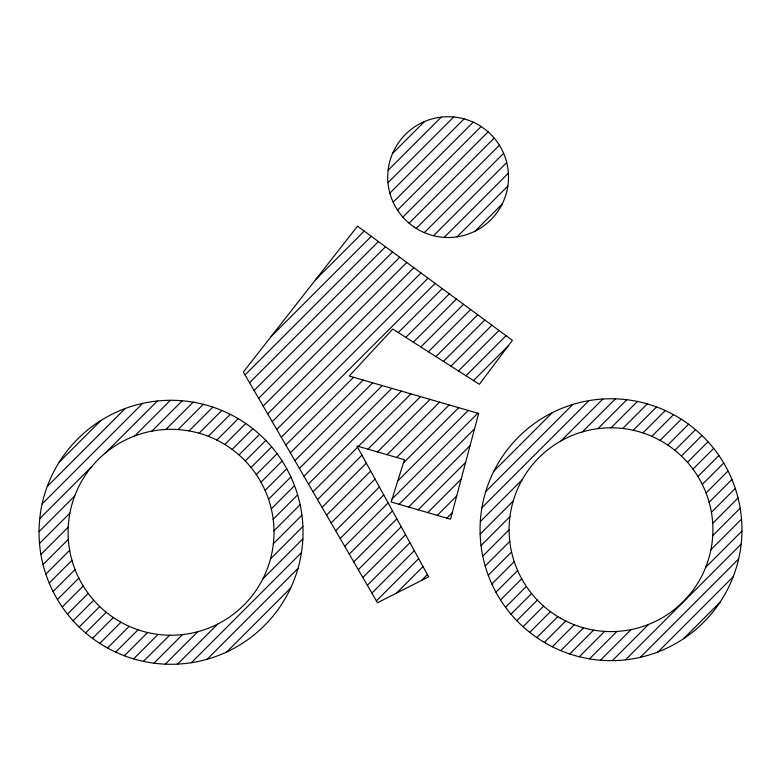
<?xml version="1.0" encoding="UTF-8"?>
<svg xmlns="http://www.w3.org/2000/svg" width="781" height="781" viewBox="0 0 781 781"><rect width="100%" height="100%" fill="white"/><g stroke="black" fill="none" stroke-linecap="round" stroke-linejoin="round"><path stroke-width="1.17" d="M59.19 462.215L100.964 420.442M47.26 486.465L125.214 408.512M42.135 503.901L142.659 403.386M392.521 153.525L424.522 121.524M39.763 518.604L91.807 466.56M105.308 453.058L157.352 401.004M388.108 170.248L441.255 117.111M39.05 531.636L74.703 495.974M134.732 435.954L170.385 400.302M387.981 182.705L453.702 116.984M39.528 543.478L69.89 513.117M151.865 431.141L182.237 400.77M389.885 193.122L464.129 118.878M40.915 554.412L68.22 527.107M165.855 429.472L193.161 402.166M315.544 279.783L364.239 231.088M393.165 202.162L473.169 122.158M43.062 564.585L68.328 539.32M178.068 429.579L203.343 404.314M271.173 336.474L371.326 236.321M397.539 210.118L481.116 126.532M45.854 574.113L69.675 550.293M189.041 430.927L212.871 407.096M245.049 374.919L378.424 241.554M402.859 217.108L488.105 131.862M49.213 583.075L71.979 560.309M199.067 433.23L221.833 410.464M249.578 382.71L385.511 246.776M409.088 223.2L494.207 138.091M53.088 591.52L75.074 569.544M208.293 436.315L230.278 414.34M254.108 390.5L392.599 252.009M416.214 228.394L499.401 145.217M57.443 599.496L78.842 578.096M216.845 440.094L238.244 418.684M258.638 398.3L399.696 257.242M424.317 232.621L503.618 153.31M62.236 607.013L83.225 586.023M224.782 444.477L245.771 423.487M263.168 406.091L406.784 262.465M433.533 235.725L506.723 162.536M67.469 614.11L88.185 593.394M232.142 449.436L252.859 428.72M267.698 413.881L413.881 267.698M444.194 237.385L508.382 173.197M73.111 620.788L93.681 600.218M238.966 454.933L259.536 434.363M272.227 421.672L420.969 272.93M457.051 236.848L507.845 186.054M79.164 627.055L99.704 606.515M245.263 460.956L265.804 440.416M276.757 429.462L428.066 278.153M475.043 231.176L502.173 204.046M85.627 632.913L106.245 612.294M251.043 467.497L271.671 446.869M281.287 437.253L435.154 283.386M92.5 638.37L113.323 617.537M256.285 474.575L277.118 453.741M285.817 445.043L353.568 377.301M398.29 332.579L442.241 288.619M99.792 643.398L120.948 622.232M260.981 482.199L282.146 461.034M290.347 452.834L363.126 380.064M405.808 337.372L449.339 293.841M107.514 647.986L129.168 626.333M265.091 490.409L286.744 468.766M294.876 460.624L372.683 382.827M413.334 342.176L456.426 299.074M115.705 652.115L138.022 629.798M268.557 499.274L290.874 476.957M299.406 468.415L382.241 385.589M420.852 346.969L463.524 304.307M124.384 655.757L147.609 632.532M271.29 508.861L294.515 485.636M303.936 476.215L391.798 388.352M428.378 351.772L470.611 309.53M133.61 658.861L158.055 634.416M273.165 519.297L297.61 494.851M308.466 484.005L401.356 391.115M435.905 356.566L477.699 314.763M143.431 661.361L169.565 635.226M273.975 530.807L300.109 504.672M312.996 491.796L357.581 447.21M358.381 446.41L410.913 393.868M443.423 361.369L484.796 319.995M153.945 663.167L182.51 634.602M273.35 543.761L301.915 515.187M317.525 499.586L361.945 455.167M367.939 449.163L420.471 396.631M450.949 366.162L491.884 325.218M165.279 664.153L197.71 631.722M270.48 558.952L302.901 526.521M322.055 507.377L366.309 463.123M377.506 451.926L430.028 399.394M458.467 370.965L498.981 330.451M177.638 664.114L217.684 624.068M262.816 578.936L302.862 538.89M326.585 515.167L370.672 471.08M387.064 454.688L439.596 402.156M465.993 375.759L506.068 335.684M191.365 662.708L301.456 552.616M331.115 522.958L375.036 479.036M396.621 457.451L449.153 404.919M473.52 380.562L508.304 345.768M207.15 659.242L298 568.402M335.645 530.748L379.4 487.002M403.386 463.006L458.711 407.682M226.783 651.93L290.678 588.034M340.174 538.539L383.764 494.959M397.754 480.959L468.268 410.445M344.704 546.329L388.118 502.915M392.111 498.922L477.826 413.208M349.234 554.129L392.482 510.872M399.081 504.272L474.555 428.798M353.764 561.92L396.846 518.828M408.629 507.045L470.094 445.59M358.294 569.71L401.209 526.784M418.177 509.827L465.632 462.372M362.823 577.501L405.573 534.741M427.715 512.6L461.161 479.153M367.353 585.291L409.937 542.707M437.262 515.382L456.7 495.945M371.883 593.082L414.301 550.664M446.81 518.154L452.238 512.726M493.953 471.011L552.323 412.641M376.413 600.872L418.665 558.62M485.743 491.542L572.844 404.441M396.484 593.121L423.029 566.576M481.926 507.679L588.981 400.624M421.476 580.449L427.392 574.533M480.315 521.61L522.196 479.729M561.031 440.894L602.922 399.003M480.139 534.116L513.224 501.031M582.333 431.913L615.418 398.827M481.028 545.548L509.944 516.622M597.924 428.642L626.85 399.716M482.756 556.131L509.105 529.791M611.093 427.803L637.442 401.454M485.196 566.01L509.778 541.428M622.74 428.476L647.322 403.894M488.252 575.285L511.565 551.972M633.274 430.263L656.587 406.95M491.854 584.003L514.23 561.617M642.929 432.928L665.305 410.542M495.955 592.223L517.647 570.53M651.842 436.335L673.525 414.643M500.523 599.974L521.708 578.789M660.091 440.406L681.286 419.212M505.522 607.296L526.365 586.453M667.755 445.063L688.598 424.22M510.959 614.178L531.588 593.55M674.852 450.286L695.49 429.657M516.807 620.651L537.348 600.111M681.423 456.036L701.963 435.505M523.065 626.713L543.635 606.154M687.456 462.323L708.025 441.753M529.733 632.366L550.449 611.66M692.962 469.137L713.678 448.431M536.82 637.599L557.81 616.619M697.921 476.508L718.91 455.518M544.337 642.402L565.747 621.002M702.304 484.435L723.714 463.035M552.313 646.756L574.299 624.761M706.073 492.996L728.058 471.011M560.768 650.622L583.553 627.836M709.138 502.251L731.924 479.456M569.74 653.97L593.599 630.111M711.413 512.297L735.272 488.428M579.287 656.743L604.631 631.399M712.711 523.319L738.045 497.975M589.489 658.861L616.922 631.429M712.741 535.61L740.173 508.177M600.452 660.218L631.058 629.613M710.915 549.756L741.52 519.15M612.353 660.638L648.562 624.429M705.731 567.26L741.94 531.051M625.474 659.847L741.149 544.162M640.313 657.319L738.631 559.011M658.061 651.901L733.203 576.749M683.59 638.682L719.984 602.288M478.646 413.452L450.51 519.228L391.154 501.968L404.431 459.706L356.907 445.98L428.642 576.817L377.506 602.747L243.36 372.01L357.522 226.148L512.385 340.34L479.378 384.301L392.745 329.035L349.214 376.042L478.646 413.452M119.561 621.442A102.946 102.946 0 0 0 273.994 532.291A102.946 102.946 0 0 0 119.561 443.13A102.946 102.946 0 0 0 119.561 621.442M560.055 617.947A101.901 101.901 0 0 0 712.907 529.703A101.901 101.901 0 0 0 560.055 441.45A101.901 101.901 0 0 0 560.055 617.947M545.538 643.105A130.944 130.944 0 0 0 741.95 529.703A130.944 130.944 0 0 0 545.538 416.302A130.944 130.944 0 0 0 545.538 643.105M105.044 646.6A131.989 131.989 0 0 0 303.028 532.291A131.989 131.989 0 0 0 105.044 417.981A131.989 131.989 0 0 0 105.044 646.6M414.262 227.134A60.391 60.391 0 0 0 508.353 181.426A60.391 60.391 0 0 0 421.73 122.793A60.391 60.391 0 0 0 414.262 227.134"/></g></svg>
